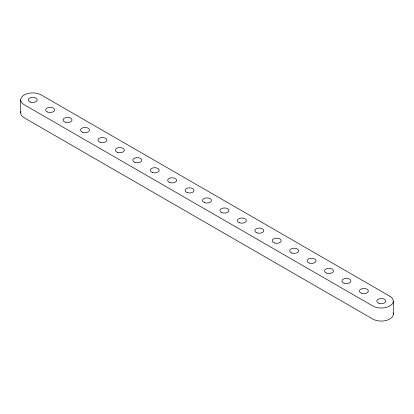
<?xml version="1.0" encoding="UTF-8"?>
<svg xmlns="http://www.w3.org/2000/svg" width="414" height="414" viewBox="0 0 414 414"><rect width="100%" height="100%" fill="white"/><g stroke="black" fill="none" stroke-linecap="round" stroke-linejoin="round"><path stroke-width="0.62" d="M393.3 301.092L393.3 314.164M20.7 99.836L20.7 112.908M20.912 111.609A12.006 6.929 0 0 0 24.214 117.809L372.807 319.065A12.006 6.929 0 0 0 386.914 320.286A12.006 6.929 0 0 0 393.088 312.865M389.786 296.191L41.193 94.935A12.006 6.929 0 0 0 24.214 94.935A12.006 6.929 0 0 0 24.214 104.737L372.807 305.993A12.006 6.929 0 0 0 389.786 305.993A12.006 6.929 0 0 0 389.786 296.191M30.341 102.035A4.482 2.587 0 0 0 37.182 99.919A4.482 2.587 0 0 0 30.584 97.559A4.482 2.587 0 0 0 30.341 102.035M47.77 112.101A4.482 2.587 0 0 0 54.612 109.979A4.482 2.587 0 0 0 48.014 107.619A4.482 2.587 0 0 0 47.77 112.101M65.2 122.161A4.482 2.587 0 0 0 72.041 120.044A4.482 2.587 0 0 0 65.448 117.685A4.482 2.587 0 0 0 65.2 122.161M82.629 132.226A4.482 2.587 0 0 0 89.471 130.105A4.482 2.587 0 0 0 82.878 127.745A4.482 2.587 0 0 0 82.629 132.226M100.059 142.287A4.482 2.587 0 0 0 106.9 140.17A4.482 2.587 0 0 0 100.307 137.81A4.482 2.587 0 0 0 100.059 142.287M117.488 152.352A4.482 2.587 0 0 0 124.329 150.23A4.482 2.587 0 0 0 117.736 147.87A4.482 2.587 0 0 0 117.488 152.352M134.923 162.412A4.482 2.587 0 0 0 141.759 160.296A4.482 2.587 0 0 0 135.166 157.936A4.482 2.587 0 0 0 134.923 162.412M152.352 172.478A4.482 2.587 0 0 0 159.188 170.361A4.482 2.587 0 0 0 152.595 167.996A4.482 2.587 0 0 0 152.352 172.478M169.781 182.538A4.482 2.587 0 0 0 176.623 180.421A4.482 2.587 0 0 0 170.025 178.061A4.482 2.587 0 0 0 169.781 182.538M187.211 192.603A4.482 2.587 0 0 0 194.052 190.487A4.482 2.587 0 0 0 187.454 188.122A4.482 2.587 0 0 0 187.211 192.603M204.64 202.663A4.482 2.587 0 0 0 211.482 200.547A4.482 2.587 0 0 0 204.883 198.187A4.482 2.587 0 0 0 204.64 202.663M222.07 212.729A4.482 2.587 0 0 0 228.911 210.612A4.482 2.587 0 0 0 222.313 208.247A4.482 2.587 0 0 0 222.07 212.729M239.499 222.789A4.482 2.587 0 0 0 246.34 220.672A4.482 2.587 0 0 0 239.742 218.313A4.482 2.587 0 0 0 239.499 222.789M256.928 232.854A4.482 2.587 0 0 0 263.77 230.738A4.482 2.587 0 0 0 257.172 228.373A4.482 2.587 0 0 0 256.928 232.854M274.358 242.914A4.482 2.587 0 0 0 281.199 240.798A4.482 2.587 0 0 0 274.601 238.438A4.482 2.587 0 0 0 274.358 242.914M291.787 252.98A4.482 2.587 0 0 0 298.629 250.863A4.482 2.587 0 0 0 292.03 248.498A4.482 2.587 0 0 0 291.787 252.98M309.217 263.04A4.482 2.587 0 0 0 316.058 260.923A4.482 2.587 0 0 0 309.46 258.564A4.482 2.587 0 0 0 309.217 263.04M326.646 273.105A4.482 2.587 0 0 0 333.487 270.989A4.482 2.587 0 0 0 326.889 268.624A4.482 2.587 0 0 0 326.646 273.105M344.075 283.166A4.482 2.587 0 0 0 350.917 281.049A4.482 2.587 0 0 0 344.319 278.689A4.482 2.587 0 0 0 344.075 283.166M361.505 293.231A4.482 2.587 0 0 0 368.346 291.114A4.482 2.587 0 0 0 361.748 288.749A4.482 2.587 0 0 0 361.505 293.231M378.934 303.291A4.482 2.587 0 0 0 385.776 301.175A4.482 2.587 0 0 0 379.177 298.815A4.482 2.587 0 0 0 378.934 303.291"/></g></svg>
